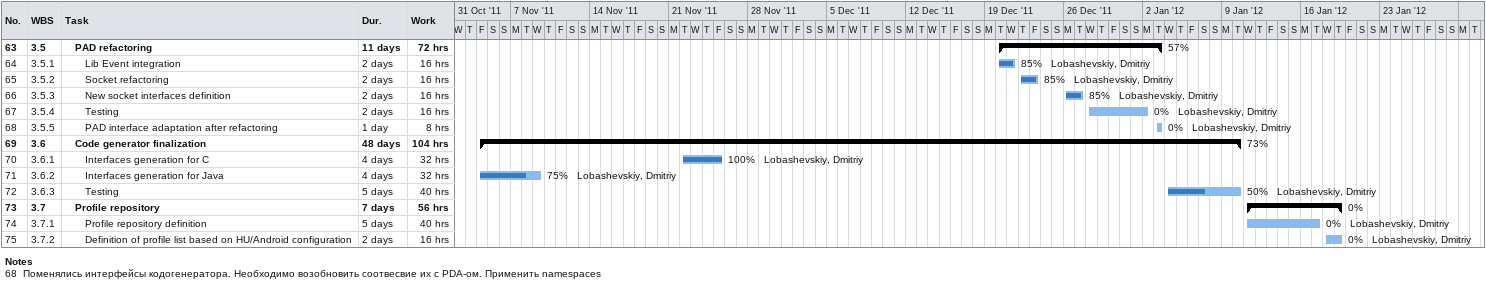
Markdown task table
| ID | WBS | Task | Duration | Start | Finish | Resources | % complete | Work (h) |
|---|---|---|---|---|---|---|---|---|
| 63 | 3.5 | **PAD refactoring** | 11d | 2011-12-20 | 2012-01-03 |  | 57 | 72 |
| 64 | 3.5.1 | Lib Event integration | 2d | 2011-12-20 | 2011-12-21 | Lobashevskiy, Dmitriy | 85 | 16 |
| 65 | 3.5.2 | Socket refactoring | 2d | 2011-12-22 | 2011-12-23 | Lobashevskiy, Dmitriy | 85 | 16 |
| 66 | 3.5.3 | New socket interfaces definition | 2d | 2011-12-26 | 2011-12-27 | Lobashevskiy, Dmitriy | 85 | 16 |
| 67 | 3.5.4 | Testing | 2d | 2011-12-28 | 2012-01-02 | Lobashevskiy, Dmitriy | 0 | 16 |
| 68 | 3.5.5 | PAD interface adaptation after refactoring | 1d | 2012-01-03 | 2012-01-03 | Lobashevskiy, Dmitriy | 0 | 8 |
| 69 | 3.6 | **Code generator finalization** | 48d | 2011-11-04 | 2012-01-10 |  | 73 | 104 |
| 70 | 3.6.1 | Interfaces generation for C | 4d | 2011-11-22 | 2011-11-25 | Lobashevskiy, Dmitriy | 100 | 32 |
| 71 | 3.6.2 | Interfaces generation for Java | 4d | 2011-11-04 | 2011-11-09 | Lobashevskiy, Dmitriy | 75 | 32 |
| 72 | 3.6.3 | Testing | 5d | 2012-01-04 | 2012-01-10 | Lobashevskiy, Dmitriy | 50 | 40 |
| 73 | 3.7 | **Profile repository** | 7d | 2012-01-11 | 2012-01-19 |  | 0 | 56 |
| 74 | 3.7.1 | Profile repository definition | 5d | 2012-01-11 | 2012-01-17 | Lobashevskiy, Dmitriy | 0 | 40 |
| 75 | 3.7.2 | Definition of profile list based on HU/Android configuration | 2d | 2012-01-18 | 2012-01-19 | Lobashevskiy, Dmitriy | 0 | 16 |

Notes
- 68: Поменялись интерфейсы кодогенератора. Необходимо возобновить соотвесвие их с PDA-ом. Применить namespaces
